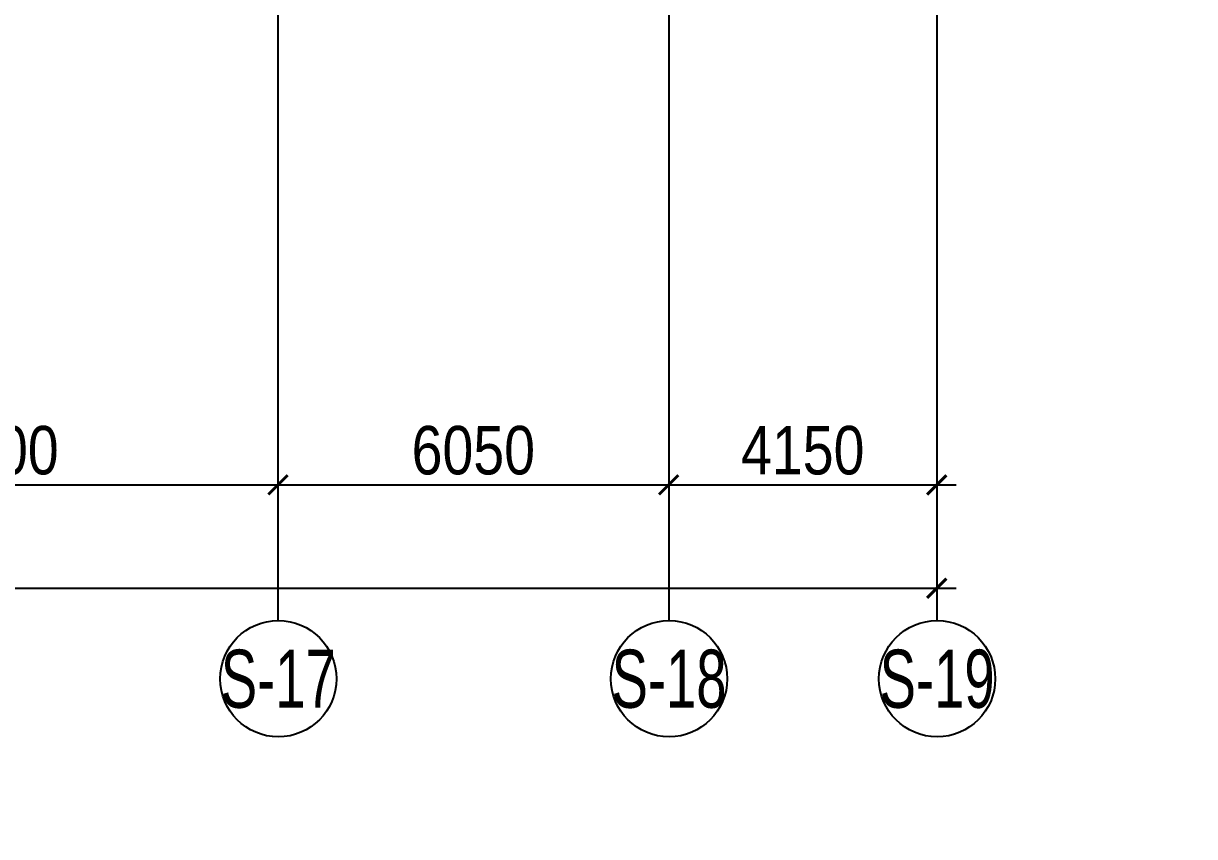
# Model space of a CAD drawing. Header units: millimetres. Extents: x -361699137 to 361252145, y -356478932 to 356523199.
# Drawn here: x -20464 to -2332, y -7802 to 4784 of the extents above; entities that cross this region are included whole.
import ezdxf
from ezdxf.enums import TextEntityAlignment as Align

# ---------------------------------------------------------------- set-up
doc = ezdxf.new("R2010")
doc.units = ezdxf.units.MM
doc.header["$LTSCALE"] = 100
doc.header["$MEASUREMENT"] = 0
for name, color, linetype in [('A-ANNO-ROOM', 50, 'Continuous'), ('AUDIT_I_220807103235-17', 50, 'Continuous'), ('KC', 5, 'Continuous'), ('Xref_ST_MBDV Cot vach 30.7.2022|Xref_ST_MBDV Cot vach 30.7.2022|Xref_ST_MBDV Cot vach 30.7.2022|Xref_ST_MBDV Cot vach 30.7.2022|A-GRID-SYM', 50, 'Continuous')]:
    doc.layers.add(name, color=color, linetype=linetype)
doc.layers.add('dien tich thong thuy', color=3, linetype='Continuous', plot=False)
doc.styles.add('220126_HDN_HBA typical plan$0$211210_HDN_HBA_TYPICAL PLAN CORE OPT 1$0$HBA-Text', font='GOTHIC.TTF')
doc.styles.add('Arial Narrow', font='ARIALN.TTF')
doc.styles.add('HBA-Text', font='GOTHIC.TTF')
doc.dimstyles.new('CCU_1-300', dxfattribs={"dimscale": 300, "dimtxt": 2.5, "dimasz": 1, "dimexe": 1, "dimexo": 2, "dimgap": 0.5, "dimtad": 1, "dimdec": 0, "dimdsep": 46, "dimtxsty": 'Arial Narrow', "dimblk": 'ARCHTICK', "dimcen": -1, "dimdle": 1, "dimclrd": 256, "dimclre": 256, "dimclrt": 3, "dimadec": 0, "dimazin": 2, "dimtfac": 0.1, "dimtdec": 0, "dimtix": 1, "dimtmove": 2, "dimatfit": 1, "dimfxl": 1, "dimtvp": 0.833333, "dimtolj": 1, "dimtzin": 12, "dimarcsym": 0})

# ---------------------------------------------------------------- blocks, each defined once
blk = doc.blocks.new('A$C1AAC5519')
at = {"layer": 'A-ANNO-ROOM', "insert": (773, 1217), "char_height": 600, "attachment_point": 2, "rotation": 50.4488, "style": '220126_HDN_HBA typical plan$0$211210_HDN_HBA_TYPICAL PLAN CORE OPT 1$0$HBA-Text'}
blk.add_mtext_dynamic_manual_height_columns('S.B1.', width=722857412.87, gutter_width=9766, heights=[0], dxfattribs=at)
blk = doc.blocks.new('A$C418F5BC8')
at = {"layer": 'A-ANNO-ROOM', "insert": (648, 1091), "char_height": 600, "attachment_point": 2, "rotation": 50.4488, "style": '220126_HDN_HBA typical plan$0$211210_HDN_HBA_TYPICAL PLAN CORE OPT 1$0$HBA-Text'}
blk.add_mtext_dynamic_manual_height_columns('SL-S', width=722857412.87, gutter_width=9766, heights=[0], dxfattribs=at)
blk = doc.blocks.new('A$C2A6C5140')
at = {"layer": 'A-ANNO-ROOM', "insert": (731, 1190, 0), "char_height": 600, "attachment_point": 2, "rotation": 50.4488, "style": '220126_HDN_HBA typical plan$0$211210_HDN_HBA_TYPICAL PLAN CORE OPT 1$0$HBA-Text'}
blk.add_mtext_dynamic_manual_height_columns('2-BR', width=722857412.87, gutter_width=9766, heights=[0], dxfattribs=at)
blk = doc.blocks.new('A$C5388591E')
at = {"layer": 'A-ANNO-ROOM', "insert": (894, 842, 0), "char_height": 600, "attachment_point": 2, "rotation": 1.4065, "style": '220126_HDN_HBA typical plan$0$211210_HDN_HBA_TYPICAL PLAN CORE OPT 1$0$HBA-Text'}
blk.add_mtext_dynamic_manual_height_columns('3-BR', width=722857412.87, gutter_width=9766, heights=[0], dxfattribs=at)
blk = doc.blocks.new('A$C21AF0CCA')
at = {"layer": 'A-ANNO-ROOM', "insert": (1198, 815), "char_height": 600, "attachment_point": 2, "rotation": 0.1054, "style": '220126_HDN_HBA typical plan$0$211210_HDN_HBA_TYPICAL PLAN CORE OPT 1$0$HBA-Text'}
blk.add_mtext_dynamic_manual_height_columns('S.B1P.', width=722857412.87, gutter_width=9766, heights=[0], dxfattribs=at)
blk = doc.blocks.new('_ARCHTICK')
at = {"color": 0, "linetype": 'ByBlock', "const_width": 0.15}
blk.add_lwpolyline([(-0.5, -0.5), (0.5, 0.5)], dxfattribs=at)
blk = doc.blocks.new('*D480')
at = {"layer": 'Defpoints', "color": 0, "transparency": 16777216}
for p in [(90032, -38430), (135879, -38430), (135879, -43593)]:
    blk.add_point(p, dxfattribs=at)
at = {"layer": 'KC', "lineweight": -2, "transparency": 16777216}
for p, q in [((90032, -39030), (90032, -43893)), ((135879, -39030), (135879, -43893)), ((89732, -43593), (136179, -43593))]:
    blk.add_line(p, q, dxfattribs=at)
at = {"layer": 'KC', "lineweight": -2, "transparency": 16777216, "xscale": 300, "yscale": 300, "zscale": 300, "rotation": 180}
blk.add_blockref('_ARCHTICK', (90032, -43593), dxfattribs=at)
at = {"layer": 'KC', "lineweight": -2, "transparency": 16777216, "xscale": 300, "yscale": 300, "zscale": 300}
blk.add_blockref('_ARCHTICK', (135879, -43593), dxfattribs=at)
at = {"layer": 'KC', "color": 3, "transparency": 16777216, "insert": (112955, -43061), "char_height": 750, "attachment_point": 5, "style": 'Arial Narrow'}
blk.add_mtext('\\A1;45848', dxfattribs=at)
blk = doc.blocks.new('*D510')
at = {"layer": 'Defpoints', "color": 0, "transparency": 16777216}
for p in [(116979, -38430), (125679, -38430), (125679, -41993)]:
    blk.add_point(p, dxfattribs=at)
at = {"layer": 'KC', "lineweight": -2, "transparency": 16777216}
for p, q in [((116979, -39030), (116979, -42293)), ((125679, -39030), (125679, -42293)), ((116679, -41993), (125979, -41993))]:
    blk.add_line(p, q, dxfattribs=at)
at = {"layer": 'KC', "lineweight": -2, "transparency": 16777216, "xscale": 300, "yscale": 300, "zscale": 300, "rotation": 180}
blk.add_blockref('_ARCHTICK', (116979, -41993), dxfattribs=at)
at = {"layer": 'KC', "lineweight": -2, "transparency": 16777216, "xscale": 300, "yscale": 300, "zscale": 300}
blk.add_blockref('_ARCHTICK', (125679, -41993), dxfattribs=at)
at = {"layer": 'KC', "color": 3, "transparency": 16777216, "insert": (121329, -41461), "char_height": 750, "attachment_point": 5, "style": 'Arial Narrow'}
blk.add_mtext('\\A1;8700', dxfattribs=at)
blk = doc.blocks.new('*D511')
at = {"layer": 'Defpoints', "color": 0, "transparency": 16777216}
for p in [(125679, -38430), (131729, -38430), (131729, -41993)]:
    blk.add_point(p, dxfattribs=at)
at = {"layer": 'KC', "lineweight": -2, "transparency": 16777216}
for p, q in [((125679, -39030), (125679, -42293)), ((131729, -39030), (131729, -42293)), ((125379, -41993), (132029, -41993))]:
    blk.add_line(p, q, dxfattribs=at)
at = {"layer": 'KC', "lineweight": -2, "transparency": 16777216, "xscale": 300, "yscale": 300, "zscale": 300, "rotation": 180}
blk.add_blockref('_ARCHTICK', (125679, -41993), dxfattribs=at)
at = {"layer": 'KC', "lineweight": -2, "transparency": 16777216, "xscale": 300, "yscale": 300, "zscale": 300}
blk.add_blockref('_ARCHTICK', (131729, -41993), dxfattribs=at)
at = {"layer": 'KC', "color": 3, "transparency": 16777216, "insert": (128704, -41461), "char_height": 750, "attachment_point": 5, "style": 'Arial Narrow'}
blk.add_mtext('\\A1;6050', dxfattribs=at)
blk = doc.blocks.new('*D512')
at = {"layer": 'Defpoints', "color": 0, "transparency": 16777216}
for p in [(131729, -38430), (135879, -38430), (135879, -41993)]:
    blk.add_point(p, dxfattribs=at)
at = {"layer": 'KC', "lineweight": -2, "transparency": 16777216}
for p, q in [((131729, -39030), (131729, -42293)), ((135879, -39030), (135879, -42293)), ((131429, -41993), (136179, -41993))]:
    blk.add_line(p, q, dxfattribs=at)
at = {"layer": 'KC', "lineweight": -2, "transparency": 16777216, "xscale": 300, "yscale": 300, "zscale": 300, "rotation": 180}
blk.add_blockref('_ARCHTICK', (131729, -41993), dxfattribs=at)
at = {"layer": 'KC', "lineweight": -2, "transparency": 16777216, "xscale": 300, "yscale": 300, "zscale": 300}
blk.add_blockref('_ARCHTICK', (135879, -41993), dxfattribs=at)
at = {"layer": 'KC', "color": 3, "transparency": 16777216, "insert": (133804, -41461), "char_height": 750, "attachment_point": 5, "style": 'Arial Narrow'}
blk.add_mtext('\\A1;4150', dxfattribs=at)
blk = doc.blocks.new('GRID-SYM-flat-73')
at = {"layer": 'Xref_ST_MBDV Cot vach 30.7.2022|Xref_ST_MBDV Cot vach 30.7.2022|Xref_ST_MBDV Cot vach 30.7.2022|Xref_ST_MBDV Cot vach 30.7.2022|A-GRID-SYM'}
blk.add_circle((0, 0, 0), 900, dxfattribs=at)
at = {"layer": 'Xref_ST_MBDV Cot vach 30.7.2022|Xref_ST_MBDV Cot vach 30.7.2022|Xref_ST_MBDV Cot vach 30.7.2022|Xref_ST_MBDV Cot vach 30.7.2022|A-GRID-SYM', "style": 'HBA-Text'}
blk.add_attdef('GRID', text='', height=900, rotation=359.6303, dxfattribs=at).set_placement((0, 0, 0), align=Align.MIDDLE_CENTER)
blk = doc.blocks.new('A$C0e39c971')
at = {"layer": 'KC', "ltscale": 2000}
for p, q in [((35283.2, -27558.7), (35283.2, -65509.7)), ((41333.2, -27558.7), (41333.2, -65509.7)), ((45483.2, -27558.7), (45483.2, -65509.7))]:
    blk.add_line(p, q, dxfattribs=at)
at = {"layer": 'KC'}
ref = blk.add_blockref('GRID-SYM-flat-73', (35288.3, -66409.7, 0), dxfattribs=dict(at, rotation=0.325197994598278))
ref.add_attrib('GRID', 'S-17', dxfattribs={"layer": 'AUDIT_I_220807103235-17', "height": 900, "style": 'HBA-Text', "width": 0.7}).set_placement((35288.3, -66409.7, 0), align=Align.MIDDLE_CENTER)
ref = blk.add_blockref('GRID-SYM-flat-73', (41338.3, -66409.7, 0), dxfattribs=dict(at, rotation=0.325197994598278))
ref.add_attrib('GRID', 'S-18', dxfattribs={"layer": 'AUDIT_I_220807103235-17', "height": 900, "style": 'HBA-Text', "width": 0.7}).set_placement((41338.3, -66409.7, 0), align=Align.MIDDLE_CENTER)
ref = blk.add_blockref('GRID-SYM-flat-73', (45488.3, -66409.7, 0), dxfattribs=dict(at, rotation=0.325197994598278))
ref.add_attrib('GRID', 'S-19', dxfattribs={"layer": 'AUDIT_I_220807103235-17', "height": 900, "style": 'HBA-Text', "width": 0.7}).set_placement((45488.3, -66409.7, 0), align=Align.MIDDLE_CENTER)
for base, p1, p2, picture, middle in [((45483.2, -65009.7), (-364.6, -59846.5), (45483.2, -59846.5), '*D480', (22559.3, -64476.8)), ((35283.2, -63409.7), (26583.2, -59846.5), (35283.2, -59846.5), '*D510', (30933.2, -62876.8)), ((41333.2, -63409.7), (35283.2, -59846.5), (41333.2, -59846.5), '*D511', (38308.2, -62876.8)), ((45483.2, -63409.7), (41333.2, -59846.5), (45483.2, -59846.5), '*D512', (43408.2, -62876.8))]:
    dim = blk.add_linear_dim(base=base, p1=p1, p2=p2, dimstyle='CCU_1-300', dxfattribs=at)
    dim.commit()
    dim.dimension.update_dxf_attribs({"geometry": picture, "text_midpoint": middle, "insert": (-90396.2, -21416.3)})

msp = doc.modelspace()

# ---------------------------------------------------------------- block references
at = {"layer": 'A-ANNO-ROOM'}
for p in [(-259643.7, 30107.5, 0), (-265285.3, 28918.9, 0), (-245554.4, 25356.8, 0), (-227992.2, 24030.2, 0), (-256709.5, 21832.9, 0), (-262170.1, 20336.7, 0), (-227340, 20267.8, 0), (-224467.8, 15310.1, 0)]:
    msp.add_blockref('A$C21AF0CCA', p, dxfattribs=at)
at = {"layer": 'dien tich thong thuy'}
for name, p, rotation in [('A$C2A6C5140', (-231902.2, 41866.7, 0), 310.9576437198666), ('A$C2A6C5140', (-223136.1, 38294.9, 0), 310.9576437198666), ('A$C2A6C5140', (-179022.3, 13510.4, 0), 310.9576437198666), ('A$C2A6C5140', (-199561.1, 2743, 0), 310.9576437198666), ('A$C2A6C5140', (-176749.4, 2773.7, 0), 310.9576437198666), ('A$C2A6C5140', (-192735.1, 2545.1, 0), 310.9576437198666), ('A$C418F5BC8', (-243956.4, 39603.9, 0), 309.6632197063607), ('A$C418F5BC8', (-248126.4, 37597.1, 0), 309.6632197063607), ('A$C418F5BC8', (-251890.4, 36548.6, 0), 309.6632197063607), ('A$C418F5BC8', (-255839.4, 34945, 0), 309.6632197063607), ('A$C1AAC5519', (-240877.1, 28052.6, 0), 309.6566028083925), ('A$C1AAC5519', (-219521.6, 27682.2, 0), 309.6566028083925), ('A$C1AAC5519', (-217651.9, 24628, 0), 309.6566028083925), ('A$C1AAC5519', (-267764, 19262.7, 0), 309.6566028083925), ('A$C418F5BC8', (-223053.1, 10712.7, 0), 309.6632197063607), ('A$C1AAC5519', (-213503.8, 3324.6, -0.3), 309.6566028083925), ('A$C1AAC5519', (-207798.7, 3064.6, 0), 309.6566028083925), ('A$C1AAC5519', (-184128.2, 2786.5, 0), 309.6566028083925)]:
    msp.add_blockref(name, p, dxfattribs=dict(at, rotation=rotation))
for p in [(-273086, 28673.9, 0), (-220441.7, 3035.2, 0)]:
    msp.add_blockref('A$C5388591E', p, dxfattribs=at)
at = {"layer": 'KC'}
msp.add_blockref('A$C0e39c971', (-51806.2, 61050.6), dxfattribs=at)

doc.saveas('drawing.dxf')
